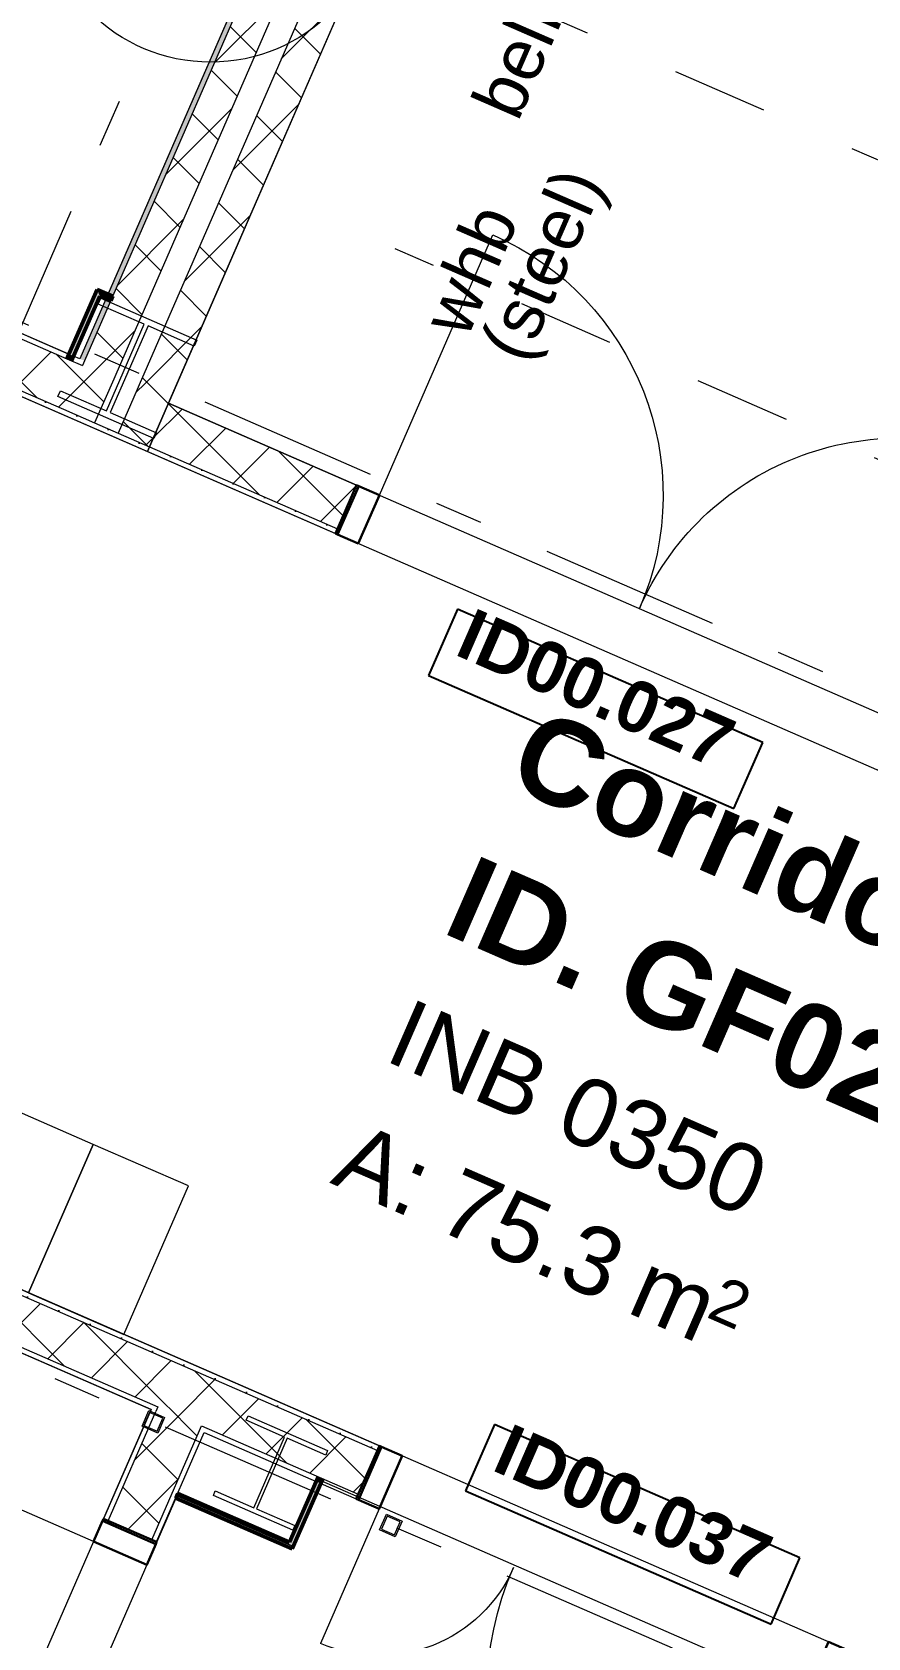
# Model space of a CAD drawing. Header units: millimetres. Extents: x -89663 to 74273, y -103666 to 18539.
# Drawn here: x 951 to 3402, y -37877 to -33170 of the extents above; entities that cross this region are included whole.
import ezdxf
from ezdxf.enums import TextEntityAlignment as Align

# ---------------------------------------------------------------- set-up
doc = ezdxf.new("R2010")
doc.units = ezdxf.units.MM
doc.header["$MEASUREMENT"] = 0
doc.linetypes.add('Dashed', pattern=[564.444447, 282.222223, -282.222223])
doc.linetypes.add('Double Dashed', pattern=[1093.611073, 529.166651, -211.666656, 141.111112, -211.666656])
for name, color, linetype in [('A-25-M_Wall_Int', 7, 'Continuous'), ('A-95-MC_Marker_Section_P2.Marker', 7, 'Continuous'), ('COLUMN.IFC Import', 7, 'Continuous'), ('New_A-05-M_Gross_Int_Circulation', 7, 'Continuous'), ('New_A-05-M_Gross_Int_Engineering', 7, 'Continuous'), ('New_A-15-MG_Structural_Grid_Phase_2', 7, 'Continuous'), ('New_A-25-M_Wall_Int', 7, 'Continuous'), ('New_A-35-M_FFE_Fixed', 7, 'Continuous'), ('New_ArchiCAD Door Markers', 7, 'Continuous'), ('New_ArchiCAD Doors', 7, 'Continuous')]:
    doc.layers.add(name, color=color, linetype=linetype)
for name, color, linetype, lineweight in [('A-25-M_Wall_Int_Pen_No__1', 7, 'Continuous', 13), ('A-95-MC_Marker_Section_P2.Marker_Pen_No__1', 7, 'Continuous', 13), ('COLUMN.IFC Import_Pen_No__2', 8, 'Continuous', 15), ('New_A-25-M_Wall_Int_Pen_No__1', 7, 'Continuous', 13), ('New_A-95-P_Text_1_50_GA_Pen_No__1', 7, 'Continuous', 13), ('New_ArchiCAD Door Markers_Pen_No__1', 7, 'Continuous', 13), ('New_ArchiCAD Door Markers_Pen_No__5', 7, 'Continuous', 25), ('New_ArchiCAD Doors_Pen_No__1', 7, 'Continuous', 13), ('New_ArchiCAD Zone Stamps_Pen_No__6', 7, 'Continuous', 35)]:
    doc.layers.add(name, color=color, linetype=linetype, lineweight=lineweight)
for name, color, linetype, lineweight, true_color in [('A-25-M_Wall_Int_Pen_No__107', 7, 'Continuous', 15, 0xa6a6a6), ('A-25-M_Wall_Int_Pen_No__27', 7, 'Continuous', 50, 0x2a2a2a), ('New_A-05-M_Gross_Int_Circulation_Pen_No__74', 7, 'Continuous', 20, 0x606060), ('New_A-05-M_Gross_Int_Engineering_Pen_No__74', 7, 'Continuous', 20, 0x606060), ('New_A-15-MG_Structural_Grid_Phase_2_Pen_No__222', 7, 'Continuous', 13, 0x65af33), ('New_A-25-M_Wall_Int_Pen_No__107', 7, 'Continuous', 15, 0xa6a6a6), ('New_A-35-M_FFE_Fixed_Pen_No__64', 7, 'Continuous', 20, 0x606060), ('New_ArchiCAD Doors_Pen_No__43', 7, 'Continuous', 30, 0x444444), ('New_ArchiCAD Doors_Pen_No__63', 7, 'Continuous', 20, 0x606060)]:
    doc.layers.add(name, color=color, linetype=linetype, lineweight=lineweight, true_color=true_color)
doc.styles.add('GENERATED_STYLE_1', font='')
doc.styles.add('GENERATED_STYLE_2', font='')
doc.styles.add('GENERATED_STYLE_3', font='')
doc.styles.add('GENERATED_STYLE_4', font='')
doc.styles.get('GENERATED_STYLE_1').set_extended_font_data('Arial', bold=True)
doc.styles.get('GENERATED_STYLE_2').set_extended_font_data('Swis721 BT', bold=True)
doc.styles.get('GENERATED_STYLE_3').set_extended_font_data('Arial')
doc.styles.get('GENERATED_STYLE_4').set_extended_font_data('Swis721 BT')
pattern_1 = [(45, (0, 0), (-91.92388, 91.92388), []), (135, (0, 0), (91.92388, 91.92388), [])]
pattern_2 = [(66.4404, (0, 0), (-158.76755, 69.2305), [0, -100]), (66.4404, (-59.4, 80.45), (-158.76755, 69.2305), [0, -100])]
pattern_3 = [(336.4404, (0, 0), (69.2305, 158.76755), [0, -100]), (336.4404, (80.45, 59.4), (69.2305, 158.76755), [0, -100])]
pattern_4 = [(336.4404, (0, 0), (69.2305, 158.76755), [0, -100]), (336.4404, (80.45, 59.4), (69.2305, 158.76755), [0, -100])]
pattern_5 = [(246.4404, (0, 0), (-158.76755, 69.2305), [0, -100]), (246.4404, (59.4, -80.45), (-158.76755, 69.2305), [0, -100])]

# ---------------------------------------------------------------- blocks, each defined once
blk = doc.blocks.new('Control Annex_INB 0305_11_1', base_point=(3260, -40510.4))
at = {"layer": 'New_A-05-M_Gross_Int_Engineering_Pen_No__74', "linetype": 'Continuous'}
for p, q in [((1800.9, -37417.8), (1717.3, -37609.4)), ((5320.8, -38952.6), (1800.9, -37417.8)), ((1375.9, -37460.5), (291.6, -39947.1)), ((1717.3, -37609.4), (1375.9, -37460.5))]:
    blk.add_line(p, q, dxfattribs=at)
at = {"layer": 'New_ArchiCAD Zone Stamps_Pen_No__6'}
for tag, height, style, p in [('ROOM_NAME', 250, 'GENERATED_STYLE_1', (2642.7, -39044.7)), ('zoneNameLine2', 250, 'GENERATED_STYLE_1', (2454.2, -39476.8)), ('ROOM_NUMBER', 200, 'GENERATED_STYLE_3', (2265.8, -39897.5)), ('measuredAreaCode', 200, 'GENERATED_STYLE_3', (2108.8, -40257.6)), ('DUMMY_649', 200, 'GENERATED_STYLE_3', (2416.2, -40391.7)), ('DUMMY_650', 200, 'GENERATED_STYLE_3', (2905.5, -40605.1)), ('DUMMY_651', 133.3, 'GENERATED_STYLE_3', (3184.8, -40711.6))]:
    blk.add_attdef(tag, text='', height=height, rotation=336.4404, dxfattribs=dict(at, style=style)).set_placement(p, align=Align.TOP_LEFT)
blk = doc.blocks.new('Clean Room_INB 0352_13_1', base_point=(-703, -38989.3))
at = {"layer": 'New_A-05-M_Gross_Int_Engineering_Pen_No__74', "linetype": 'Continuous'}
for p, q in [((1300.6, -37207.8), (-24, -36630.2)), ((79.9, -40007.3), (1300.6, -37207.8))]:
    blk.add_line(p, q, dxfattribs=at)
at = {"layer": 'New_ArchiCAD Zone Stamps_Pen_No__6'}
for tag, height, style, p in [('ROOM_NAME', 250, 'GENERATED_STYLE_1', (-1160.5, -37593.4)), ('zoneNameLine2', 250, 'GENERATED_STYLE_1', (-1348.9, -38025.5)), ('ROOM_NUMBER', 200, 'GENERATED_STYLE_3', (-1537.4, -38446.3)), ('measuredAreaCode', 200, 'GENERATED_STYLE_3', (-1694.4, -38806.4)), ('DUMMY_649', 200, 'GENERATED_STYLE_3', (-1387, -38940.4)), ('DUMMY_650', 200, 'GENERATED_STYLE_3', (-897.6, -39153.8)), ('DUMMY_651', 133.3, 'GENERATED_STYLE_3', (-618.3, -39260.3))]:
    blk.add_attdef(tag, text='', height=height, rotation=336.4404, dxfattribs=dict(at, style=style)).set_placement(p, align=Align.TOP_LEFT)
blk = doc.blocks.new('Corridor 01-Ground_INB 0350_14_1', base_point=(3443.2, -36782))
at = {"layer": 'New_A-05-M_Gross_Int_Circulation_Pen_No__74', "linetype": 'Continuous'}
for p, q in [((15103.9, -40423.6), (-7356.4, -30629.8)), ((-10182, -32015.9), (16730.7, -43750.6))]:
    blk.add_line(p, q, dxfattribs=at)
at = {"layer": 'New_ArchiCAD Zone Stamps_Pen_No__6'}
for tag, height, style, p in [('ROOM_NAME', 250, 'GENERATED_STYLE_1', (2435.8, -35146.3)), ('zoneNameLine2', 250, 'GENERATED_STYLE_1', (2247.4, -35578.4)), ('ROOM_NUMBER', 200, 'GENERATED_STYLE_3', (2059, -35999.1)), ('measuredAreaCode', 200, 'GENERATED_STYLE_3', (1901.9, -36359.2)), ('DUMMY_649', 200, 'GENERATED_STYLE_3', (2209.3, -36493.3)), ('DUMMY_650', 200, 'GENERATED_STYLE_3', (2698.7, -36706.6)), ('DUMMY_651', 133.3, 'GENERATED_STYLE_3', (2978, -36813.2))]:
    blk.add_attdef(tag, text='', height=height, rotation=336.4404, dxfattribs=dict(at, style=style)).set_placement(p, align=Align.TOP_LEFT)
blk = doc.blocks.new('Large Control Lab (BEaM)_INB 0302_18_1', base_point=(1041, -28860.4))
at = {"layer": 'New_A-05-M_Gross_Int_Engineering_Pen_No__74', "linetype": 'Continuous'}
for p, q in [((1174.1, -33938.5), (5271.4, -24542.1)), ((-2244.4, -32673.4), (1059.4, -34114)), ((1059.4, -34114), (1142, -33924.5)), ((1142, -33924.5), (1174.1, -33938.5))]:
    blk.add_line(p, q, dxfattribs=at)
at = {"layer": 'New_ArchiCAD Zone Stamps_Pen_No__6'}
for tag, height, style, p in [('ROOM_NAME', 250, 'GENERATED_STYLE_1', (-437.8, -27019.2)), ('zoneNameLine2', 250, 'GENERATED_STYLE_1', (-626.2, -27451.3)), ('ROOM_NUMBER', 200, 'GENERATED_STYLE_3', (-814.6, -27872)), ('measuredAreaCode', 200, 'GENERATED_STYLE_3', (-971.7, -28232.1)), ('DUMMY_649', 200, 'GENERATED_STYLE_3', (-664.3, -28366.2)), ('DUMMY_650', 200, 'GENERATED_STYLE_3', (-174.9, -28579.5)), ('DUMMY_651', 133.3, 'GENERATED_STYLE_3', (104.4, -28686.1))]:
    blk.add_attdef(tag, text='', height=height, rotation=336.4404, dxfattribs=dict(at, style=style)).set_placement(p, align=Align.TOP_LEFT)
blk = doc.blocks.new('Electrical Workshop_INB 0303_19_1', base_point=(6227.2, -31082.7))
at = {"layer": 'New_A-05-M_Gross_Int_Engineering_Pen_No__74', "linetype": 'Continuous'}
for p, q in [((5603.2, -24506.8), (1351.3, -34257.7)), ((1351.3, -34257.7), (5135.6, -35907.8))]:
    blk.add_line(p, q, dxfattribs=at)
at = {"layer": 'New_ArchiCAD Zone Stamps_Pen_No__6'}
for tag, height, style, p in [('ROOM_NAME', 250, 'GENERATED_STYLE_1', (5178.7, -29429)), ('zoneNameLine2', 250, 'GENERATED_STYLE_1', (4990.2, -29861.1)), ('ROOM_NUMBER', 200, 'GENERATED_STYLE_3', (4801.8, -30281.8)), ('measuredAreaCode', 200, 'GENERATED_STYLE_3', (4644.8, -30641.9)), ('DUMMY_649', 200, 'GENERATED_STYLE_3', (4952.2, -30776)), ('DUMMY_650', 200, 'GENERATED_STYLE_3', (5441.5, -30989.4)), ('DUMMY_651', 133.3, 'GENERATED_STYLE_3', (5720.8, -31095.9))]:
    blk.add_attdef(tag, text='', height=height, rotation=336.4404, dxfattribs=dict(at, style=style)).set_placement(p, align=Align.TOP_LEFT)
blk = doc.blocks.new('Double Door Asymmetric 19_2')
at = {"layer": 'New_ArchiCAD Doors_Pen_No__1', "linetype": 'Continuous'}
for p, q in [((-755, 0), (-755, -15)), ((755, 0), (755, -15)), ((-755, -15), (-755, -155)), ((755, -15), (755, -155)), ((-755, -155), (-755, -170)), ((755, -155), (755, -170))]:
    blk.add_line(p, q, dxfattribs=at)
at = {"layer": 'New_ArchiCAD Doors_Pen_No__43', "linetype": 'Continuous'}
for p, q in [((-748, 0), (-755, 0)), ((-755, 0), (-755, -170)), ((-682, 0), (-748, 0)), ((-748, 0), (-748, -170)), ((-682, -170), (-682, 0)), ((748, 0), (682, 0)), ((682, 0), (682, -170)), ((748, 0), (755, 0)), ((748, -170), (748, 0)), ((755, 0), (755, -170)), ((-748, -170), (-755, -170)), ((-748, -170), (-682, -170)), ((682, -170), (748, -170)), ((748, -170), (755, -170))]:
    blk.add_line(p, q, dxfattribs=at)
at = {"layer": 'New_ArchiCAD Doors_Pen_No__63', "linetype": 'Continuous'}
for p, q in [((682, 0), (682, 830)), ((-682, 0), (-682, 534))]:
    blk.add_line(p, q, dxfattribs=at)
for centre, radius, start, end in [((682, 0), 830, 90, 180), ((-682, 0), 534, 0, 90)]:
    blk.add_arc(centre, radius, start, end, dxfattribs=at)
blk = doc.blocks.new('Door Stamp 17_42')
at = {"layer": 'New_ArchiCAD Door Markers_Pen_No__5', "linetype": 'Continuous'}
for p, q in [((470.6, -531.8), (-506.5, -531.8)), ((-506.5, -531.8), (-506.5, -743.5)), ((470.6, -531.8), (-506.5, -531.8)), ((470.6, -743.5), (470.6, -531.8)), ((-506.5, -743.5), (470.6, -743.5))]:
    blk.add_line(p, q, dxfattribs=at)
at = {"layer": 'New_ArchiCAD Door Markers_Pen_No__1', "style": 'GENERATED_STYLE_2'}
blk.add_attdef('AC_WIDO_ID', text='', height=150, rotation=180, dxfattribs=at).set_placement((411.8, -487.2), align=Align.BOTTOM_LEFT)
blk = doc.blocks.new('Wall_74_1', base_point=(1368.6, -37052))
at = {"layer": 'New_A-25-M_Wall_Int_Pen_No__107', "linetype": 'Continuous'}
h = blk.add_hatch(dxfattribs=at)
h.set_pattern_fill('Plaster_0001', color=256, style=0, pattern_type=2)
h.set_pattern_definition(pattern_2)
h.paths.add_polyline_path([(1160.9, -37528.3), (1174.6, -37534.3), (1314.4, -37213.8), (1300.6, -37207.8)])
h = blk.add_hatch(dxfattribs=at)
h.set_pattern_fill('Concrete_Block_0001', color=256, style=0, pattern_type=2)
h.set_pattern_definition(pattern_1)
h.paths.add_polyline_path([(1314.4, -37213.8), (1174.6, -37534.3), (1303, -37590.2), (1442.7, -37269.7)])
h = blk.add_hatch(dxfattribs=at)
h.set_pattern_fill('Plaster_0001', color=256, style=0, pattern_type=2)
h.set_pattern_definition(pattern_2)
h.paths.add_polyline_path([(1303, -37590.2), (1316.7, -37596.2), (1456.5, -37275.7), (1442.7, -37269.7)])
h = blk.add_hatch(dxfattribs=at)
h.set_pattern_fill('Plaster_0001', color=256, style=0, pattern_type=2)
h.set_pattern_definition(pattern_2)
h.paths.add_polyline_path([(79.9, -40007.3), (93.6, -40013.3), (571.1, -38918.4), (557.3, -38912.4)])
h = blk.add_hatch(dxfattribs=at)
h.set_pattern_fill('Concrete_Block_0001', color=256, style=0, pattern_type=2)
h.set_pattern_definition(pattern_1)
h.paths.add_polyline_path([(87.6, -40027.1), (216, -40083), (699.4, -38974.4), (571.1, -38918.4)])
h = blk.add_hatch(dxfattribs=at)
h.set_pattern_fill('Plaster_0001', color=256, style=0, pattern_type=2)
h.set_pattern_definition(pattern_2)
h.paths.add_polyline_path([(699.4, -38974.4), (222, -40069.3), (235.7, -40075.3), (713.2, -38980.4)])
h = blk.add_hatch(dxfattribs=at)
h.set_pattern_fill('Plaster_0001', color=256, style=0, pattern_type=2)
h.set_pattern_definition(pattern_2)
h.paths.add_polyline_path([(79.9, -40007.3), (73.9, -40021.1), (87.6, -40027.1), (93.6, -40013.3)])
h = blk.add_hatch(dxfattribs=at)
h.set_pattern_fill('Concrete_Block_0001', color=256, style=0, pattern_type=2)
h.set_pattern_definition(pattern_1)
h.paths.add_polyline_path([(73.9, -40021.1), (17.9, -40149.4), (31.7, -40155.4), (87.6, -40027.1)])
h = blk.add_hatch(dxfattribs=at)
h.set_pattern_fill('Concrete_Block_0001', color=256, style=0, pattern_type=2)
h.set_pattern_definition(pattern_1)
h.paths.add_polyline_path([(87.6, -40027.1), (31.7, -40155.4), (160, -40211.4), (216, -40083)])
h = blk.add_hatch(dxfattribs=at)
h.set_pattern_fill('Concrete_Block_0001', color=256, style=0, pattern_type=2)
h.set_pattern_definition(pattern_1)
h.paths.add_polyline_path([(216, -40083), (160, -40211.4), (173.8, -40217.3), (229.7, -40089)])
h = blk.add_hatch(dxfattribs=at)
h.set_pattern_fill('Plaster_0001', color=256, style=0, pattern_type=2)
h.set_pattern_definition(pattern_2)
h.paths.add_polyline_path([(222, -40069.3), (216, -40083), (229.7, -40089), (235.7, -40075.3)])
at = {"layer": 'New_A-25-M_Wall_Int_Pen_No__1', "linetype": 'Continuous'}
for p, q in [((1174.6, -37534.3), (1314.4, -37213.8)), ((1303, -37590.2), (1442.7, -37269.7)), ((1160.9, -37528.3), (1174.6, -37534.3)), ((1174.6, -37534.3), (1303, -37590.2)), ((1303, -37590.2), (1316.7, -37596.2)), ((93.6, -40013.3), (571.1, -38918.4)), ((557.3, -38912.4), (571.1, -38918.4)), ((571.1, -38918.4), (699.4, -38974.4)), ((216, -40083), (699.4, -38974.4)), ((699.4, -38974.4), (713.2, -38980.4)), ((87.6, -40027.1), (73.9, -40021.1)), ((87.6, -40027.1), (93.6, -40013.3)), ((229.7, -40089), (216, -40083)), ((17.9, -40149.4), (31.7, -40155.4)), ((160, -40211.4), (173.8, -40217.3))]:
    blk.add_line(p, q, dxfattribs=at)
at = {"layer": 'New_A-25-M_Wall_Int_Pen_No__1', "linetype": 'Continuous', "flags": 128}
for points in [[(1300.6, -37207.8), (1160.9, -37528.3)], [(1316.7, -37596.2), (1456.5, -37275.7)], [(557.3, -38912.4), (79.9, -40007.3)], [(235.7, -40075.3), (713.2, -38980.4)], [(31.7, -40155.4), (17.9, -40149.4)], [(160, -40211.4), (31.7, -40155.4)], [(173.8, -40217.3), (160, -40211.4)]]:
    blk.add_lwpolyline(points, dxfattribs=at)
at = {"layer": 'New_ArchiCAD Door Markers'}
ref = blk.add_blockref('Door Stamp 17_42', (1014.9, -38288.3), dxfattribs=dict(at, rotation=246.4404115805359))
ref.add_attrib('AC_WIDO_ID', 'ID00.038', dxfattribs={"layer": 'New_ArchiCAD Door Markers_Pen_No__1', "color": 7, "height": 150, "rotation": 66.4404, "style": 'GENERATED_STYLE_2'}).set_placement((362.9, -38408.6), align=Align.BOTTOM_LEFT)
at = {"layer": 'New_ArchiCAD Doors', "color": 251, "linetype": 'Continuous', "lineweight": 20, "true_color": 0x606060, "zscale": 1000, "rotation": 66.44041158053591}
blk.add_blockref('Double Door Asymmetric 19_2', (859.1, -38220.3), dxfattribs=at)
blk = doc.blocks.new('Double Door Asymmetric 19_4')
at = {"layer": 'New_ArchiCAD Doors_Pen_No__1', "linetype": 'Continuous'}
for p, q in [((-755, -15), (-755, 0)), ((755, -15), (755, 0)), ((-755, -155), (-755, -15)), ((755, -155), (755, -15)), ((-755, -170), (-755, -155)), ((755, -170), (755, -155))]:
    blk.add_line(p, q, dxfattribs=at)
at = {"layer": 'New_ArchiCAD Doors_Pen_No__43', "linetype": 'Continuous'}
for p, q in [((-748, 0), (-755, 0)), ((-755, 0), (-755, -170)), ((-682, 0), (-748, 0)), ((-748, 0), (-748, -170)), ((-682, -170), (-682, 0)), ((748, 0), (682, 0)), ((682, 0), (682, -170)), ((748, 0), (755, 0)), ((748, -170), (748, 0)), ((755, 0), (755, -170)), ((-748, -170), (-755, -170)), ((-748, -170), (-682, -170)), ((682, -170), (748, -170)), ((748, -170), (755, -170))]:
    blk.add_line(p, q, dxfattribs=at)
at = {"layer": 'New_ArchiCAD Doors_Pen_No__63', "linetype": 'Continuous'}
for p, q in [((682, 0), (682, 934)), ((-682, 0), (-682, 430))]:
    blk.add_line(p, q, dxfattribs=at)
for centre, radius, start, end in [((682, 0), 934, 90, 180), ((-682, 0), 430, 0, 90)]:
    blk.add_arc(centre, radius, start, end, dxfattribs=at)
blk = doc.blocks.new('Door Stamp 17_30')
at = {"layer": 'New_ArchiCAD Door Markers_Pen_No__5', "linetype": 'Continuous'}
for p, q in [((506.5, 191.8), (-470.6, 191.8)), ((-470.6, 191.8), (-470.6, -20)), ((506.5, -20), (506.5, 191.8)), ((-470.6, -20), (506.5, -20)), ((-470.6, -20), (506.5, -20))]:
    blk.add_line(p, q, dxfattribs=at)
at = {"layer": 'New_ArchiCAD Door Markers_Pen_No__1', "style": 'GENERATED_STYLE_2'}
blk.add_attdef('AC_WIDO_ID', text='', height=150, dxfattribs=at).set_placement((-411.8, 24.6), align=Align.BOTTOM_LEFT)
blk = doc.blocks.new('Wall_165_1', base_point=(-2593.3, -35324.4))
at = {"layer": 'A-25-M_Wall_Int_Pen_No__107', "linetype": 'Continuous'}
blk.add_hatch(color=256, dxfattribs=at).paths.add_polyline_path([(1803.9, -37410.9), (1790.1, -37404.9), (1784.1, -37418.6), (1797.9, -37424.6)])
at = {"layer": 'New_A-25-M_Wall_Int_Pen_No__107', "linetype": 'Continuous'}
h = blk.add_hatch(dxfattribs=at)
h.set_pattern_fill('Plaster_0001', color=256, style=0, pattern_type=2)
h.set_pattern_definition(pattern_3)
h.paths.add_polyline_path([(-2593.3, -35324.4), (-2586.7, -35343.6), (1964.1, -37328), (1970.1, -37314.2)])
h = blk.add_hatch(dxfattribs=at)
h.set_pattern_fill('Concrete_Block_0001', color=256, style=0, pattern_type=2)
h.set_pattern_definition(pattern_1)
h.paths.add_polyline_path([(1376.3, -37071.7), (-2471, -35394.1), (-2526.3, -35521.1), (-2525.7, -35522.9), (1320.4, -37200)])
h = blk.add_hatch(dxfattribs=at)
h.set_pattern_fill('Plaster_0001', color=256, style=0, pattern_type=2)
h.set_pattern_definition(pattern_3)
h.paths.add_polyline_path([(1306.6, -37194), (-18, -36616.4), (-24, -36630.2), (1300.6, -37207.8)])
h = blk.add_hatch(dxfattribs=at)
h.set_pattern_fill('Concrete_Block_0001', color=256, style=0, pattern_type=2)
h.set_pattern_definition(pattern_1)
h.paths.add_polyline_path([(1504.7, -37127.7), (1376.3, -37071.7), (1320.4, -37200), (1448.7, -37256)])
h = blk.add_hatch(dxfattribs=at)
h.set_pattern_fill('Concrete_Block_0001', color=256, style=0, pattern_type=2)
h.set_pattern_definition(pattern_1)
h.paths.add_polyline_path([(1504.7, -37127.7), (1448.7, -37256), (1908.1, -37456.3), (1964.1, -37328)])
h = blk.add_hatch(dxfattribs=at)
h.set_pattern_fill('Plaster_0001', color=256, style=0, pattern_type=2)
h.set_pattern_definition(pattern_3)
h.paths.add_polyline_path([(1320.4, -37200), (1306.6, -37194), (1300.6, -37207.8), (1314.4, -37213.8)])
h = blk.add_hatch(dxfattribs=at)
h.set_pattern_fill('Concrete_Block_0001', color=256, style=0, pattern_type=2)
h.set_pattern_definition(pattern_1)
h.paths.add_polyline_path([(1448.7, -37256), (1320.4, -37200), (1314.4, -37213.8), (1442.7, -37269.7)])
h = blk.add_hatch(dxfattribs=at)
h.set_pattern_fill('Plaster_0001', color=256, style=0, pattern_type=2)
h.set_pattern_definition(pattern_3)
h.paths.add_polyline_path([(1462.5, -37262), (1448.7, -37256), (1442.7, -37269.7), (1456.5, -37275.7)])
h = blk.add_hatch(dxfattribs=at)
h.set_pattern_fill('Plaster_0001', color=256, style=0, pattern_type=2)
h.set_pattern_definition(pattern_3)
h.paths.add_polyline_path([(1790.1, -37404.9), (1462.5, -37262), (1456.5, -37275.7), (1784.1, -37418.6)])
h = blk.add_hatch(dxfattribs=at)
h.set_pattern_fill('Plaster_0001', color=256, style=0, pattern_type=2)
h.set_pattern_definition(pattern_3)
h.paths.add_polyline_path([(1797.9, -37424.6), (1902.2, -37470.1), (1908.1, -37456.3), (1803.9, -37410.9)])
at = {"layer": 'A-25-M_Wall_Int_Pen_No__27', "linetype": 'Continuous'}
for p, q in [((1790.1, -37404.9), (1784.1, -37418.6)), ((1797.9, -37424.6), (1803.9, -37410.9))]:
    blk.add_line(p, q, dxfattribs=at)
at = {"layer": 'New_A-25-M_Wall_Int_Pen_No__1', "linetype": 'Continuous'}
for p, q in [((-2586.7, -35343.6), (1964.1, -37328)), ((-2525.7, -35522.9), (1320.4, -37200)), ((1320.4, -37200), (1314.4, -37213.8)), ((1442.7, -37269.7), (1448.7, -37256)), ((1448.7, -37256), (1908.1, -37456.3)), ((1970.1, -37314.2), (1964.1, -37328)), ((1964.1, -37328), (1908.1, -37456.3)), ((1908.1, -37456.3), (1902.2, -37470.1))]:
    blk.add_line(p, q, dxfattribs=at)
at = {"layer": 'New_A-25-M_Wall_Int_Pen_No__1', "linetype": 'Continuous', "flags": 128}
for points in [[(1970.1, -37314.2), (-2593.3, -35324.4)], [(-24, -36630.2), (1300.6, -37207.8)], [(1456.5, -37275.7), (1784.1, -37418.6)], [(1797.9, -37424.6), (1902.2, -37470.1)]]:
    blk.add_lwpolyline(points, dxfattribs=at)
at = {"layer": 'New_ArchiCAD Door Markers'}
ref = blk.add_blockref('Door Stamp 17_30', (2662.2, -37616), dxfattribs=dict(at, rotation=336.4404115840011))
ref.add_attrib('AC_WIDO_ID', 'ID00.037', dxfattribs={"layer": 'New_ArchiCAD Door Markers_Pen_No__1', "color": 7, "height": 150, "rotation": 336.4404, "style": 'GENERATED_STYLE_2'}).set_placement((2276.7, -37425), align=Align.BOTTOM_LEFT)
at = {"layer": 'New_ArchiCAD Doors', "color": 251, "linetype": 'Continuous', "lineweight": 20, "true_color": 0x606060, "xscale": -1, "zscale": 1000, "rotation": 156.4404115840011}
blk.add_blockref('Double Door Asymmetric 19_4', (2594.2, -37771.9), dxfattribs=at)
blk = doc.blocks.new('Wall_172_1', base_point=(-3112.6, -32294.8))
at = {"layer": 'A-25-M_Wall_Int_Pen_No__107', "linetype": 'Continuous'}
blk.add_hatch(color=256, dxfattribs=at).paths.add_polyline_path([(1073.1, -34120), (1059.4, -34114), (1053.4, -34127.7), (1067.1, -34133.7)])
h = blk.add_hatch(dxfattribs=at)
h.set_pattern_fill('Concrete_Block_0001', color=256, style=0, pattern_type=2)
h.set_pattern_definition(pattern_1)
h.paths.add_polyline_path([(1190.9, -34187.7), (1099.2, -34147.7), (1043.3, -34276.1), (1134.9, -34316)])
h = blk.add_hatch(dxfattribs=at)
h.set_pattern_fill('Plaster_0001', color=256, style=0, pattern_type=2)
h.set_pattern_definition(pattern_5)
h.paths.add_polyline_path([(1105.2, -34134), (1091.5, -34128), (1085.5, -34141.7), (1099.2, -34147.7)])
h = blk.add_hatch(dxfattribs=at)
h.set_pattern_fill('Concrete_Block_0001', color=256, style=0, pattern_type=2)
h.set_pattern_definition(pattern_1)
h.paths.add_polyline_path([(1196.9, -34174), (1105.2, -34134), (1099.2, -34147.7), (1190.9, -34187.7)])
h = blk.add_hatch(dxfattribs=at)
h.set_pattern_fill('Concrete_Block_0001', color=256, style=0, pattern_type=2)
h.set_pattern_definition(pattern_1)
h.paths.add_polyline_path([(1351.3, -34257.7), (1259.7, -34217.7), (1203.7, -34346), (1295.4, -34386)])
h = blk.add_hatch(dxfattribs=at)
h.set_pattern_fill('Concrete_Block_0001', color=256, style=0, pattern_type=2)
h.set_pattern_definition(pattern_1)
h.paths.add_polyline_path([(1357.3, -34243.9), (1265.6, -34203.9), (1259.7, -34217.7), (1351.3, -34257.7)])
at = {"layer": 'New_A-25-M_Wall_Int_Pen_No__107', "linetype": 'Continuous'}
h = blk.add_hatch(dxfattribs=at)
h.set_pattern_fill('Plaster_0001', color=256, style=0, pattern_type=2)
h.set_pattern_definition(pattern_4)
h.paths.add_polyline_path([(-116.9, -33601.1), (-122.9, -33614.8), (1053.4, -34127.7), (1059.4, -34114)])
h = blk.add_hatch(dxfattribs=at)
h.set_pattern_fill('Concrete_Block_0001', color=256, style=0, pattern_type=2)
h.set_pattern_definition(pattern_1)
h.paths.add_polyline_path([(-122.9, -33614.8), (-178.9, -33743.1), (1043.3, -34276.1), (1099.2, -34147.7)])
h = blk.add_hatch(dxfattribs=at)
h.set_pattern_fill('Plaster_0001', color=256, style=0, pattern_type=2)
h.set_pattern_definition(pattern_4)
h.paths.add_polyline_path([(-178.9, -33743.1), (-184.9, -33756.9), (1289.4, -34399.7), (1295.4, -34386)])
h = blk.add_hatch(dxfattribs=at)
h.set_pattern_fill('Plaster_0001', color=256, style=0, pattern_type=2)
h.set_pattern_definition(pattern_4)
h.paths.add_polyline_path([(1091.5, -34128), (1073.1, -34120), (1067.1, -34133.7), (1085.5, -34141.7)])
at = {"layer": 'A-25-M_Wall_Int_Pen_No__1', "linetype": 'Continuous'}
for p, q in [((1105.2, -34134), (1099.2, -34147.7)), ((1190.9, -34187.7), (1134.9, -34316)), ((1196.9, -34174), (1190.9, -34187.7)), ((1259.7, -34217.7), (1203.7, -34346)), ((1265.6, -34203.9), (1259.7, -34217.7)), ((1351.3, -34257.7), (1357.3, -34243.9))]:
    blk.add_line(p, q, dxfattribs=at)
at = {"layer": 'A-25-M_Wall_Int_Pen_No__27', "linetype": 'Continuous'}
for p, q in [((1059.4, -34114), (1053.4, -34127.7)), ((1067.1, -34133.7), (1073.1, -34120))]:
    blk.add_line(p, q, dxfattribs=at)
at = {"layer": 'New_A-25-M_Wall_Int_Pen_No__1', "linetype": 'Continuous'}
for p, q in [((-122.9, -33614.8), (1053.4, -34127.7)), ((-178.9, -33743.1), (1043.3, -34276.1)), ((1053.4, -34127.7), (1067.1, -34133.7)), ((1067.1, -34133.7), (1085.5, -34141.7)), ((1085.5, -34141.7), (1099.2, -34147.7)), ((1043.3, -34276.1), (1134.9, -34316)), ((1134.9, -34316), (1203.7, -34346)), ((1203.7, -34346), (1295.4, -34386))]:
    blk.add_line(p, q, dxfattribs=at)
at = {"layer": 'New_A-25-M_Wall_Int_Pen_No__1', "linetype": 'Continuous', "flags": 128}
for points in [[(1059.4, -34114), (-116.9, -33601.1)], [(-184.9, -33756.9), (1289.4, -34399.7)], [(1091.5, -34128), (1073.1, -34120)], [(1295.4, -34386), (1351.3, -34257.7)], [(1351.3, -34257.7), (1357.3, -34243.9)], [(1289.4, -34399.7), (1295.4, -34386)]]:
    blk.add_lwpolyline(points, dxfattribs=at)
blk = doc.blocks.new('Double Door 19_16')
at = {"layer": 'New_ArchiCAD Doors_Pen_No__1', "linetype": 'Continuous'}
for p, q in [((-905, 0), (-905, -140)), ((905, 0), (905, -140)), ((-905, -140), (-905, -155)), ((905, -140), (905, -155))]:
    blk.add_line(p, q, dxfattribs=at)
at = {"layer": 'New_ArchiCAD Doors_Pen_No__43', "linetype": 'Continuous'}
for p, q in [((-898, 0), (-905, 0)), ((-905, 0), (-905, -155)), ((-832, 0), (-898, 0)), ((-898, 0), (-898, -155)), ((-832, -155), (-832, 0)), ((898, 0), (832, 0)), ((832, 0), (832, -155)), ((898, 0), (905, 0)), ((898, -155), (898, 0)), ((905, 0), (905, -155)), ((-898, -155), (-905, -155)), ((-898, -155), (-832, -155)), ((832, -155), (898, -155)), ((898, -155), (905, -155))]:
    blk.add_line(p, q, dxfattribs=at)
at = {"layer": 'New_ArchiCAD Doors_Pen_No__63', "linetype": 'Continuous'}
for p, q in [((-832, 0), (-832, 832)), ((832, 0), (832, 832))]:
    blk.add_line(p, q, dxfattribs=at)
for centre, start, end in [((-832, 0), 0, 90), ((832, 0), 90, 180)]:
    blk.add_arc(centre, 832, start, end, dxfattribs=at)
blk = doc.blocks.new('Door Stamp 17_36')
at = {"layer": 'New_ArchiCAD Door Markers_Pen_No__5', "linetype": 'Continuous'}
for p, q in [((488.6, -215), (-488.6, -215)), ((-488.6, -215), (-488.6, -426.8)), ((488.6, -426.8), (488.6, -215)), ((-488.6, -426.8), (488.6, -426.8)), ((-488.6, -426.8), (488.6, -426.8))]:
    blk.add_line(p, q, dxfattribs=at)
at = {"layer": 'New_ArchiCAD Door Markers_Pen_No__1', "style": 'GENERATED_STYLE_2'}
blk.add_attdef('AC_WIDO_ID', text='', height=150, dxfattribs=at).set_placement((-429.7, -382.2), align=Align.BOTTOM_LEFT)
blk = doc.blocks.new('Wall_173_1', base_point=(1351.3, -34257.7))
at = {"layer": 'New_A-25-M_Wall_Int_Pen_No__107', "linetype": 'Continuous'}
h = blk.add_hatch(dxfattribs=at)
h.set_pattern_fill('Concrete_Block_0001', color=256, style=0, pattern_type=2)
h.set_pattern_definition(pattern_1)
h.paths.add_polyline_path([(1351.3, -34257.7), (1295.4, -34386), (1847, -34626.5), (1903, -34498.2)])
h = blk.add_hatch(dxfattribs=at)
h.set_pattern_fill('Plaster_0001', color=256, style=0, pattern_type=2)
h.set_pattern_definition([(336.4404, (0, 0), (69.2305, 158.76755), [0, -100]), (336.4404, (80.45, 59.4), (69.2305, 158.76755), [0, -100])])
h.paths.add_polyline_path([(1295.4, -34386), (1289.4, -34399.7), (1841, -34640.3), (1847, -34626.5)])
at = {"layer": 'New_A-25-M_Wall_Int_Pen_No__1', "linetype": 'Continuous'}
for p, q in [((1295.4, -34386), (1847, -34626.5)), ((1903, -34498.2), (1847, -34626.5)), ((1847, -34626.5), (1841, -34640.3))]:
    blk.add_line(p, q, dxfattribs=at)
at = {"layer": 'New_A-25-M_Wall_Int_Pen_No__1', "linetype": 'Continuous', "flags": 128}
for points in [[(1351.3, -34257.7), (1289.4, -34399.7)], [(1903, -34498.2), (1351.3, -34257.7)], [(1289.4, -34399.7), (1841, -34640.3)]]:
    blk.add_lwpolyline(points, dxfattribs=at)
at = {"layer": 'New_ArchiCAD Door Markers'}
ref = blk.add_blockref('Door Stamp 17_36', (2732.5, -34859.9), dxfattribs=dict(at, rotation=336.4404115839973))
ref.add_attrib('AC_WIDO_ID', 'ID00.027', dxfattribs={"layer": 'New_ArchiCAD Door Markers_Pen_No__1', "color": 7, "height": 150, "rotation": 336.4404, "style": 'GENERATED_STYLE_2'}).set_placement((2168, -35034.5), align=Align.BOTTOM_LEFT)
at = {"layer": 'New_ArchiCAD Doors', "color": 251, "linetype": 'Continuous', "lineweight": 20, "true_color": 0x606060, "xscale": -1, "zscale": 1000, "rotation": 336.4404115839973}
blk.add_blockref('Double Door 19_16', (2732.5, -34859.9), dxfattribs=at)
blk = doc.blocks.new('Wall_177_1', base_point=(5458.1, -24476.8))
at = {"layer": 'A-25-M_Wall_Int_Pen_No__107', "linetype": 'Continuous'}
h = blk.add_hatch(dxfattribs=at)
h.set_pattern_fill('Concrete_Block_0001', color=256, style=0, pattern_type=2)
h.set_pattern_definition(pattern_1)
h.paths.add_polyline_path([(5338.9, -24424.8), (1105.2, -34134), (1196.9, -34174), (5430.6, -24464.8)])
h = blk.add_hatch(dxfattribs=at)
h.set_pattern_fill('Concrete_Block_0001', color=256, style=0, pattern_type=2)
h.set_pattern_definition(pattern_1)
h.paths.add_polyline_path([(5499.3, -24494.7), (1265.6, -34203.9), (1357.3, -34243.9), (5591, -24534.7)])
h = blk.add_hatch(dxfattribs=at)
h.set_pattern_fill('Plaster_0001', color=256, style=0, pattern_type=2)
h.set_pattern_definition(pattern_5)
h.paths.add_polyline_path([(4860.7, -25484), (1091.5, -34128), (1105.2, -34134), (4874.4, -25490)])
at = {"layer": 'A-25-M_Wall_Int_Pen_No__1', "linetype": 'Continuous'}
for p, q in [((5338.9, -24424.8), (1105.2, -34134)), ((5430.6, -24464.8), (1196.9, -34174)), ((5499.3, -24494.7), (1265.6, -34203.9))]:
    blk.add_line(p, q, dxfattribs=at)
at = {"layer": 'A-25-M_Wall_Int_Pen_No__1', "linetype": 'Continuous', "flags": 128}
for points in [[(1357.3, -34243.9), (5551, -24626.4)], [(4860.7, -25484), (1091.5, -34128)]]:
    blk.add_lwpolyline(points, dxfattribs=at)
blk = doc.blocks.new('Wall_217_1', base_point=(1700.6, -37610.2))
at = {"layer": 'A-25-M_Wall_Int_Pen_No__107', "linetype": 'Continuous'}
blk.add_hatch(color=256, dxfattribs=at).paths.add_polyline_path([(1706.6, -37596.5), (1378.9, -37453.6), (1372.9, -37467.3), (1714.3, -37616.2)])
at = {"layer": 'A-25-M_Wall_Int_Pen_No__27', "linetype": 'Continuous', "flags": 128}
for points in [[(1378.9, -37453.6), (1372.9, -37467.3)], [(1706.6, -37596.5), (1378.9, -37453.6)], [(1372.9, -37467.3), (1714.3, -37616.2)]]:
    blk.add_lwpolyline(points, dxfattribs=at)
blk = doc.blocks.new('Wall_218_1', base_point=(1700.6, -37610.2))
at = {"layer": 'A-25-M_Wall_Int_Pen_No__107', "linetype": 'Continuous'}
blk.add_hatch(color=256, dxfattribs=at).paths.add_polyline_path([(1714.3, -37616.2), (1797.9, -37424.6), (1784.1, -37418.6), (1706.6, -37596.5)])
at = {"layer": 'A-25-M_Wall_Int_Pen_No__27', "linetype": 'Continuous', "flags": 128}
for points in [[(1784.1, -37418.6), (1706.6, -37596.5)], [(1714.3, -37616.2), (1797.9, -37424.6)]]:
    blk.add_lwpolyline(points, dxfattribs=at)
blk = doc.blocks.new('Wall_225_1', base_point=(1155.8, -33930.5))
at = {"layer": 'A-25-M_Wall_Int_Pen_No__107', "linetype": 'Continuous'}
blk.add_hatch(color=256, dxfattribs=at).paths.add_polyline_path([(1149.8, -33944.2), (1181.9, -33958.2), (1187.9, -33944.5), (1142, -33924.5)])
at = {"layer": 'A-25-M_Wall_Int_Pen_No__27', "linetype": 'Continuous', "flags": 128}
for points in [[(1187.9, -33944.5), (1142, -33924.5)], [(1149.8, -33944.2), (1181.9, -33958.2)], [(1181.9, -33958.2), (1187.9, -33944.5)]]:
    blk.add_lwpolyline(points, dxfattribs=at)
blk = doc.blocks.new('Wall_226_1', base_point=(1155.8, -33930.5))
at = {"layer": 'A-25-M_Wall_Int_Pen_No__107', "linetype": 'Continuous'}
blk.add_hatch(color=256, dxfattribs=at).paths.add_polyline_path([(1142, -33924.5), (1059.4, -34114), (1073.1, -34120), (1149.8, -33944.2)])
at = {"layer": 'A-25-M_Wall_Int_Pen_No__27', "linetype": 'Continuous', "flags": 128}
for points in [[(1142, -33924.5), (1059.4, -34114)], [(1073.1, -34120), (1149.8, -33944.2)]]:
    blk.add_lwpolyline(points, dxfattribs=at)
blk = doc.blocks.new('Lockers 19_2')
at = {"layer": 'New_A-35-M_FFE_Fixed_Pen_No__64', "linetype": 'Continuous'}
for p, q in [((305, 475), (0, 475)), ((0, 475), (0, 0)), ((305, 0), (305, 475)), ((305, 475), (305, 0)), ((0, 0), (305, 0)), ((305, 0), (610, 0))]:
    blk.add_line(p, q, dxfattribs=at)
blk = doc.blocks.new('Column 16')
at = {"layer": 'COLUMN.IFC Import_Pen_No__2', "linetype": 'Continuous'}
for p, q in [((-127.3, 127.05), (127.3, 127.05)), ((-127.3, 112.85), (-127.3, 127.05)), ((-4.3, 112.85), (-127.3, 112.85)), ((-4.3, -112.85), (-4.3, 112.85)), ((4.3, 112.85), (4.3, -112.85)), ((127.3, 112.85), (4.3, 112.85)), ((127.3, 127.05), (127.3, 112.85)), ((-127.3, -112.85), (-4.3, -112.85)), ((-127.3, -127.05), (-127.3, -112.85)), ((127.3, -127.05), (-127.3, -127.05)), ((4.3, -112.85), (127.3, -112.85)), ((127.3, -112.85), (127.3, -127.05))]:
    blk.add_line(p, q, dxfattribs=at)
blk = doc.blocks.new('Column 20')
at = {"layer": 'COLUMN.IFC Import_Pen_No__2', "linetype": 'Continuous'}
for p, q in [((-153.7, 157.25), (153.7, 157.25)), ((-153.7, 138.55), (-153.7, 157.25)), ((153.7, 157.25), (153.7, 138.55)), ((-6, 138.55), (-153.7, 138.55)), ((-6, -138.55), (-6, 138.55)), ((6, 138.55), (6, -138.55)), ((153.7, 138.55), (6, 138.55)), ((-153.7, -138.55), (-6, -138.55)), ((-153.7, -157.25), (-153.7, -138.55)), ((6, -138.55), (153.7, -138.55)), ((153.7, -138.55), (153.7, -157.25)), ((153.7, -157.25), (-153.7, -157.25))]:
    blk.add_line(p, q, dxfattribs=at)
blk = doc.blocks.new('Discrete Accessory 652')
at = {"layer": 'COLUMN.IFC Import_Pen_No__2', "linetype": 'Continuous'}
for p, q in [((-25, 25), (25, 25)), ((-25, -25), (-25, 25)), ((-21, 21), (-21, -21)), ((21, 21), (-21, 21)), ((21, -21), (21, 21)), ((25, 25), (25, -25)), ((25, -25), (-25, -25)), ((-21, -21), (21, -21))]:
    blk.add_line(p, q, dxfattribs=at)
blk = doc.blocks.new('Discrete Accessory 654')
at = {"layer": 'COLUMN.IFC Import_Pen_No__2', "linetype": 'Continuous'}
for p, q in [((-25, 25), (25, 25)), ((-25, -25), (-25, 25)), ((-21, 21), (-21, -21)), ((21, 21), (-21, 21)), ((21, -21), (21, 21)), ((25, 25), (25, -25)), ((25, -25), (-25, -25)), ((-21, -21), (21, -21))]:
    blk.add_line(p, q, dxfattribs=at)
blk = doc.blocks.new('Standard grid marker_28')
at = {"layer": 'New_A-15-MG_Structural_Grid_Phase_2_Pen_No__222', "linetype": 'Double Dashed'}
blk.add_line((705.1, 0), (53258.1, 0), dxfattribs=at)
at = {"layer": 'New_A-15-MG_Structural_Grid_Phase_2_Pen_No__222', "style": 'GENERATED_STYLE_4'}
for tag, p in [('AC_MarkerText_1_0', (-500, 38.7)), ('AC_MarkerText_1_1', (54463.2, 38.7))]:
    blk.add_attdef(tag, text='', height=350, rotation=180, dxfattribs=at).set_placement(p, align=Align.MIDDLE_CENTER)
blk = doc.blocks.new('Standard grid marker_29')
at = {"layer": 'New_A-15-MG_Structural_Grid_Phase_2_Pen_No__222', "linetype": 'Double Dashed'}
blk.add_line((705.1, 0), (54601, 0), dxfattribs=at)
at = {"layer": 'New_A-15-MG_Structural_Grid_Phase_2_Pen_No__222', "style": 'GENERATED_STYLE_4'}
for tag, p in [('AC_MarkerText_1_0', (-500, 43.4)), ('AC_MarkerText_1_1', (55806.1, 43.4))]:
    blk.add_attdef(tag, text='', height=350, rotation=180, dxfattribs=at).set_placement(p, align=Align.MIDDLE_CENTER)
blk = doc.blocks.new('Standard grid marker_42')
at = {"layer": 'New_A-15-MG_Structural_Grid_Phase_2_Pen_No__222', "linetype": 'Double Dashed'}
blk.add_line((21061.3, 0), (22112.8, 0), dxfattribs=at)
at = {"layer": 'New_A-15-MG_Structural_Grid_Phase_2_Pen_No__222', "linetype": 'Continuous'}
blk.add_circle((22612.8, 0), 500, dxfattribs=at)
at = {"layer": 'New_A-15-MG_Structural_Grid_Phase_2_Pen_No__222', "style": 'GENERATED_STYLE_4'}
for tag, p in [('AC_MarkerText_1_0', (-500, 41.2)), ('AC_MarkerText_1_1', (22612.8, 41.2))]:
    blk.add_attdef(tag, text='', height=350, rotation=270, dxfattribs=at).set_placement(p, align=Align.MIDDLE_CENTER)
blk = doc.blocks.new('Cutting Plane_3_1', base_point=(-25330.5, -21002.6))
at = {"layer": 'A-95-MC_Marker_Section_P2.Marker_Pen_No__1', "linetype": 'Dashed'}
blk.add_line((-25101.3, -21102.5), (22391.9, -41811.9), dxfattribs=at)

msp = doc.modelspace()

# ---------------------------------------------------------------- linework, layer by layer
at = {"layer": 'New_A-35-M_FFE_Fixed_Pen_No__64', "linetype": 'Dashed'}
msp.add_line((15063.4, -39494.8), (2016.3, -33805.6), dxfattribs=at)

# ---------------------------------------------------------------- block references
at = {"layer": 'A-25-M_Wall_Int', "color": 250, "lineweight": 50, "true_color": 0x2a2a2a}
for name, p in [('Wall_177_1', (5458.1, -24476.8)), ('Wall_226_1', (1155.8, -33930.5)), ('Wall_225_1', (1155.8, -33930.5)), ('Wall_218_1', (1700.6, -37610.2)), ('Wall_217_1', (1700.6, -37610.2))]:
    msp.add_blockref(name, p, dxfattribs=at)
at = {"layer": 'A-95-MC_Marker_Section_P2.Marker'}
msp.add_blockref('Cutting Plane_3_1', (-25330.5, -21002.6), dxfattribs=at)
at = {"layer": 'COLUMN.IFC Import', "linetype": 'Continuous', "zscale": 1000}
for name, p, rotation in [('Column 20', (1230.7, -34156.2), 336.4404115839877), ('Discrete Accessory 654', (1306.9, -37244), 246.4404115839877), ('Column 16', (1650.6, -37393.9), 336.4404115839877), ('Discrete Accessory 652', (2003.5, -37547.8), 246.4404115839877)]:
    msp.add_blockref(name, p, dxfattribs=dict(at, rotation=rotation))
at = {"layer": 'New_A-05-M_Gross_Int_Circulation', "linetype": 'Continuous'}
ref = msp.add_blockref('Corridor 01-Ground_INB 0350_14_1', (3443.2, -36782), dxfattribs=at)
ref.add_attrib('ROOM_NAME', 'Corridor 01-Ground', dxfattribs={"layer": 'New_ArchiCAD Zone Stamps_Pen_No__6', "color": 7, "height": 250, "rotation": 336.4404, "style": 'GENERATED_STYLE_1'}).set_placement((2435.8, -35146.3), align=Align.TOP_LEFT)
ref.add_attrib('ROOM_NUMBER', 'INB 0350', dxfattribs={"layer": 'New_ArchiCAD Zone Stamps_Pen_No__6', "color": 7, "height": 200, "rotation": 336.4404, "style": 'GENERATED_STYLE_3'}).set_placement((2059, -35999.1), align=Align.TOP_LEFT)
ref.add_attrib('zoneNameLine2', 'ID. GF026', dxfattribs={"layer": 'New_ArchiCAD Zone Stamps_Pen_No__6', "color": 7, "height": 250, "rotation": 336.4404, "style": 'GENERATED_STYLE_1'}).set_placement((2247.4, -35578.4), align=Align.TOP_LEFT)
ref.add_attrib('measuredAreaCode', 'A: ', dxfattribs={"layer": 'New_ArchiCAD Zone Stamps_Pen_No__6', "color": 7, "height": 200, "rotation": 336.4404, "style": 'GENERATED_STYLE_3'}).set_placement((1901.9, -36359.2), align=Align.TOP_LEFT)
ref.add_attrib('DUMMY_649', '75.3', dxfattribs={"layer": 'New_ArchiCAD Zone Stamps_Pen_No__6', "color": 7, "height": 200, "rotation": 336.4404, "style": 'GENERATED_STYLE_3'}).set_placement((2209.3, -36493.3), align=Align.TOP_LEFT)
ref.add_attrib('DUMMY_650', ' m', dxfattribs={"layer": 'New_ArchiCAD Zone Stamps_Pen_No__6', "color": 7, "height": 200, "rotation": 336.4404, "style": 'GENERATED_STYLE_3'}).set_placement((2698.7, -36706.6), align=Align.TOP_LEFT)
ref.add_attrib('DUMMY_651', '2', dxfattribs={"layer": 'New_ArchiCAD Zone Stamps_Pen_No__6', "color": 7, "height": 133.3, "rotation": 336.4404, "style": 'GENERATED_STYLE_3'}).set_placement((2978, -36813.2), align=Align.TOP_LEFT)
at = {"layer": 'New_A-05-M_Gross_Int_Engineering', "linetype": 'Continuous'}
for name, p in [('Large Control Lab (BEaM)_INB 0302_18_1', (1041, -28860.4)), ('Electrical Workshop_INB 0303_19_1', (6227.2, -31082.7)), ('Clean Room_INB 0352_13_1', (-703, -38989.3)), ('Control Annex_INB 0305_11_1', (3260, -40510.4))]:
    msp.add_blockref(name, p, dxfattribs=at)
at = {"layer": 'New_A-15-MG_Structural_Grid_Phase_2', "color": 8, "linetype": 'Continuous', "lineweight": 15, "zscale": 1000}
for name, p, rotation in [('Standard grid marker_28', (22639.6, -43491.3), 156.4404115839929), ('Standard grid marker_29', (21520.4, -46057.9), 156.4404115839929), ('Standard grid marker_42', (-7563.3, -53486.5), 66.44041158399143)]:
    msp.add_blockref(name, p, dxfattribs=dict(at, rotation=rotation))
at = {"layer": 'New_A-25-M_Wall_Int', "color": 250, "lineweight": 50, "true_color": 0x2a2a2a}
for name, p in [('Wall_172_1', (-3112.6, -32294.8)), ('Wall_173_1', (1351.3, -34257.7)), ('Wall_165_1', (-2593.3, -35324.4)), ('Wall_74_1', (1368.6, -37052))]:
    msp.add_blockref(name, p, dxfattribs=at)
at = {"layer": 'New_A-35-M_FFE_Fixed', "color": 251, "linetype": 'Continuous', "lineweight": 20, "true_color": 0x606060, "zscale": 1000, "rotation": 156.4404102138274}
msp.add_blockref('Lockers 19_2', (1410.3, -36552.5), dxfattribs=at)

# ---------------------------------------------------------------- texts
at = {"layer": 'New_A-95-P_Text_1_50_GA_Pen_No__1', "linetype": 'Continuous', "char_height": 150, "rotation": 66.4404, "style": 'GENERATED_STYLE_4'}
for s, insert, width, attachment_point, line_spacing_factor in [('\\A1;{\\fSwis721 BT|b0|i0|c0|p34;belfast sink (steel)}', (2657.4, -32415.5), 1240.634, 3, 0.393304), ('\\A1;{\\fSwis721 BT|b0|i0|c0|p34;whb (steel)}', (2089.2, -34012.1), 617.429, 1, 0.748451)]:
    msp.add_mtext(s, dxfattribs=dict(at, insert=insert, width=width, attachment_point=attachment_point, line_spacing_factor=line_spacing_factor))

doc.saveas('drawing.dxf')
